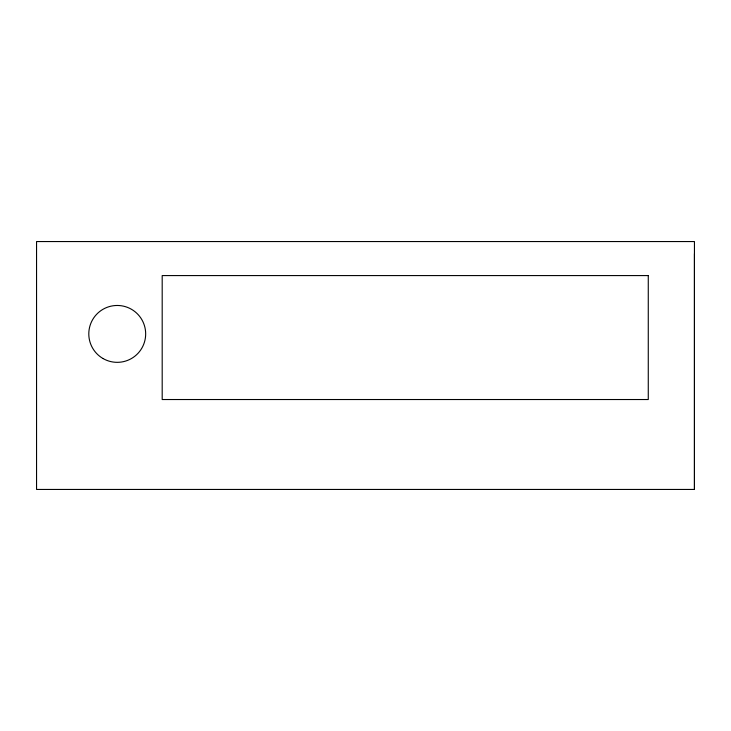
<?xml version="1.0" encoding="UTF-8"?>
<svg xmlns="http://www.w3.org/2000/svg" width="731" height="731" viewBox="0 0 731 731"><rect width="100%" height="100%" fill="white"/><g stroke="black" fill="none" stroke-linecap="round" stroke-linejoin="round"><path stroke-width="1.1" d="M694.45 253.703L694.45 489.45L36.55 489.45L36.55 241.55L694.45 241.55L694.45 489.45M648.269 275.578L162.191 275.578L162.191 399.528L648.269 399.528L648.269 275.578M103.016 358.528A28.436 28.436 0 0 0 145.67 333.903A28.436 28.436 0 0 0 103.016 309.277A28.436 28.436 0 0 0 103.016 358.528"/></g></svg>
